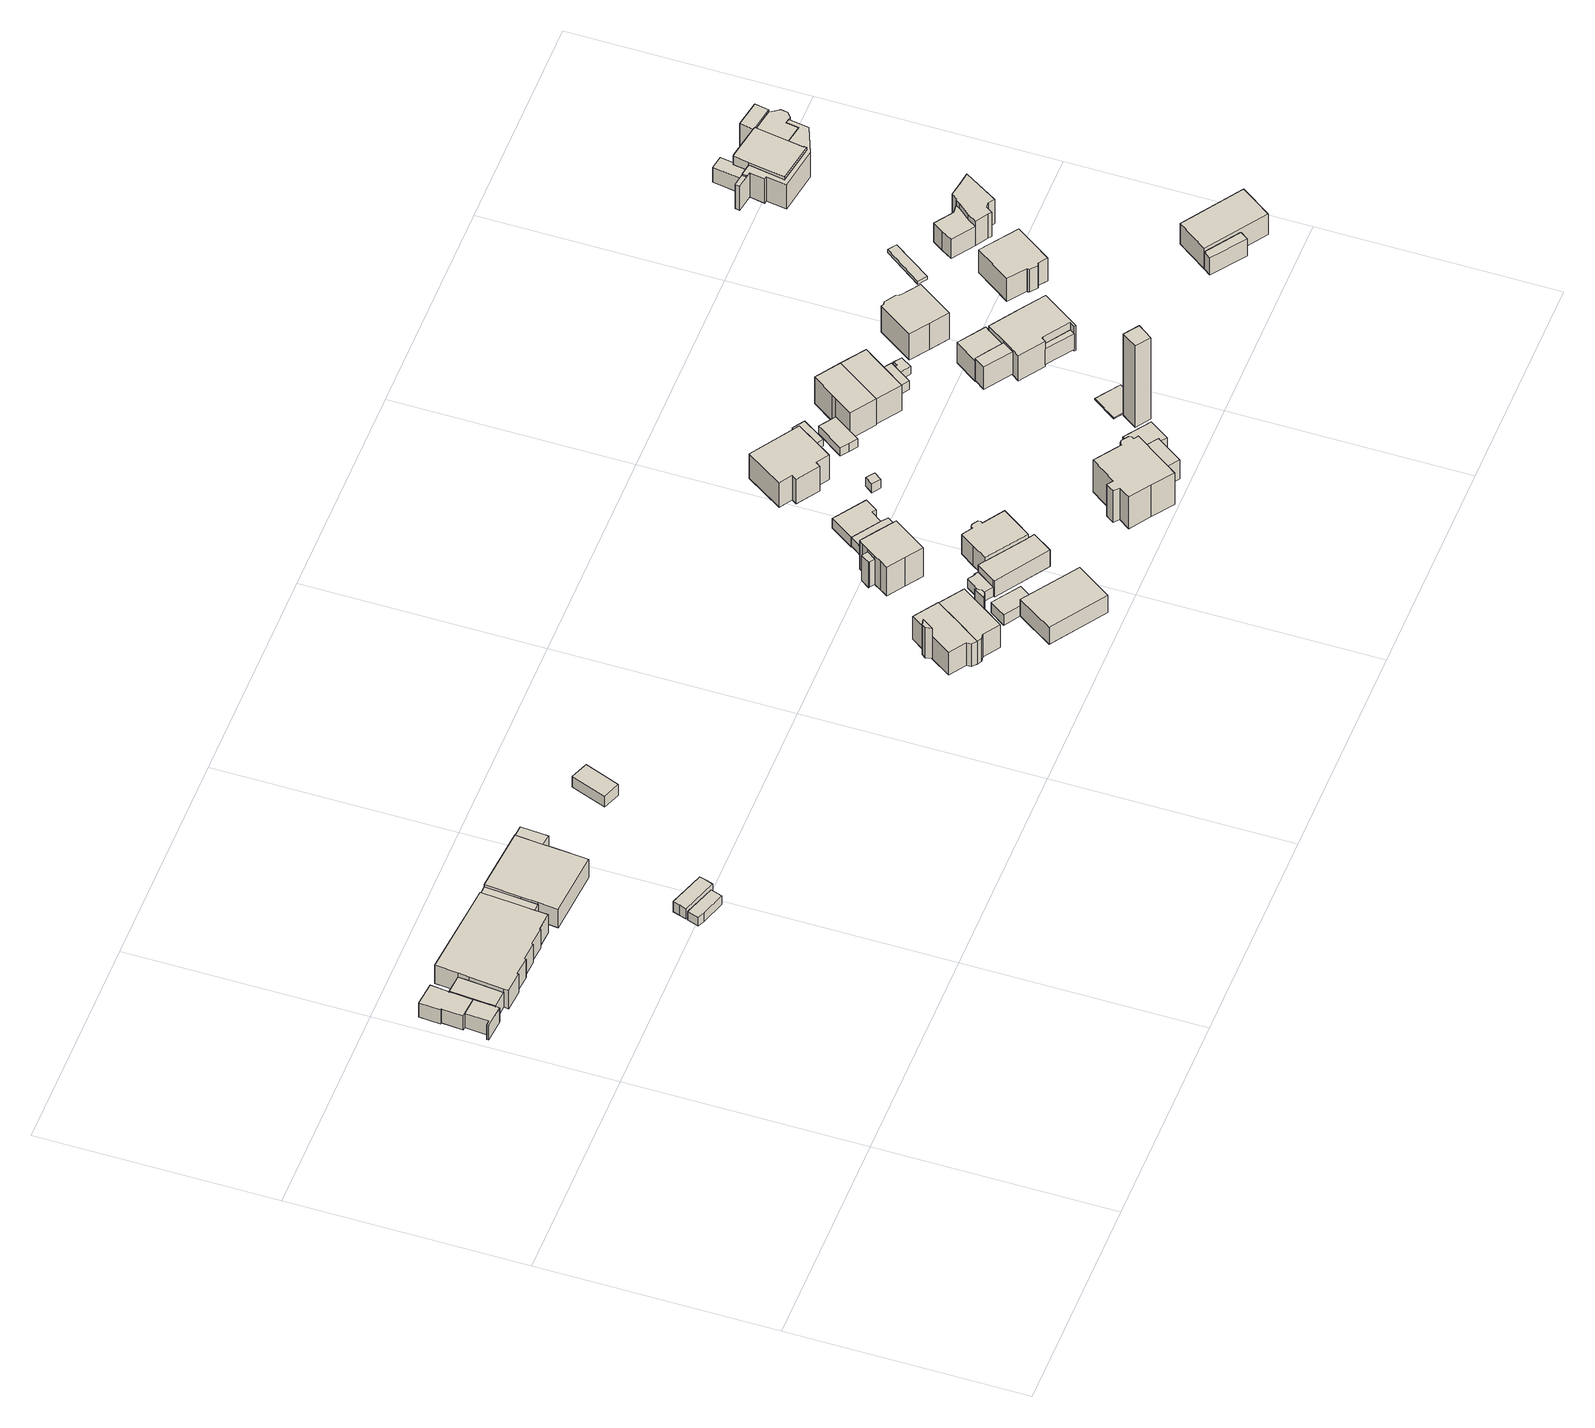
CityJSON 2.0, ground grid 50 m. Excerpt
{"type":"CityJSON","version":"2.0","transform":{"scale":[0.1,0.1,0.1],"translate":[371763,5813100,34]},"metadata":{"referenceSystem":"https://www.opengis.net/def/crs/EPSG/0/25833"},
"CityObjects":{
"building1":{"type":"Building","attributes":{"Gemeindeschluessel":"11000005","function":"31001_2074"},"address":[{"country":"Germany","locality":"Berlin","thoroughfareNumber":"111, 113, 115, 117","thoroughfareName":"Krampnitzer Weg"}],"children":["building1-1","building1-2","building1-3","building1-4","building1-5","building1-6","building1-7"]},
"building1-1":{"type":"BuildingPart","attributes":{"BezugspunktDach":"2200","measuredHeight":5.86,"storeysAboveGround":1},"parents":["building1"],"geometry":[{"type":"MultiSurface","lod":"1","boundaries":[[[0,1,2,3,4,5,6,7,8,9,10,11,12,13,14,15,16,17]],[[18,19,20,21,22,23,24,25,26,27,28,29,30,31,32,33,34,35]],[[18,35,17,16]],[[36,37,18,19,18,16,15]],[[38,36,19,15,14]],[[21,20,14,13]],[[22,21,13,12]],[[23,22,12,11]],[[39,40,11,10]],[[41,39,24,10,9]],[[26,25,9,8]],[[27,26,8,7]],[[28,27,7,6]],[[29,28,6,5]],[[30,29,5,4]],[[31,30,4,3]],[[32,31,3,2]],[[33,32,2,1]],[[34,33,1,0]],[[35,34,0,17]],[[19,18,37,36]],[[20,19,36,38]],[[24,23,40,39]],[[25,24,39,41]]]}]},
"building1-2":{"type":"BuildingPart","attributes":{"BezugspunktDach":"2200","measuredHeight":3.87,"storeysAboveGround":1},"parents":["building1"],"geometry":[{"type":"Solid","lod":"1","boundaries":[[[[42,43,44,45,46,47,48,49]],[[50,51,52,53,54,55,56,57]],[[50,57,49,48]],[[51,50,48,47]],[[52,51,47,46]],[[55,54,44,43]],[[56,55,43,42]],[[57,56,42,49]],[[53,52,46,45]],[[54,53,45,44]]]]}]},
"building1-3":{"type":"BuildingPart","attributes":{"BezugspunktDach":"2200","measuredHeight":4.09,"storeysAboveGround":1},"parents":["building1"],"geometry":[{"type":"MultiSurface","lod":"1","boundaries":[[[37,38,58,59]],[[52,20,18,60]],[[46,45,61,62,63,59,58]],[[20,52,58,38]],[[60,18,37,59]],[[52,53,45,46]],[[53,60,63,62,61]],[[18,64,19,36,37]],[[20,38,36,19]]]}]},
"building1-4":{"type":"BuildingPart","attributes":{"BezugspunktDach":"2200","measuredHeight":4.52,"storeysAboveGround":1},"parents":["building1"],"geometry":[{"type":"MultiSurface","lod":"1","boundaries":[[[65,66,40,41]],[[23,67,68,25]],[[67,23,40,66]],[[25,68,65,41]],[[23,24,39,40]],[[41,39,24,25]],[[69,70,65,68]],[[67,66,70,69]]]}]},
"building1-5":{"type":"BuildingPart","attributes":{"BezugspunktDach":"2200","measuredHeight":4,"storeysAboveGround":1},"parents":["building1"],"geometry":[{"type":"MultiSurface","lod":"1","boundaries":[[[71,63,62,72,73,74,75]],[[76,77,54,53,60,78,79]],[[76,79,75,74]],[[77,76,74,73]],[[54,77,73,72]],[[53,45,44,72,62]],[[78,60,63,71]],[[79,78,71,75]],[[54,44,45,53]],[[62,63,60,53,45]]]}]},
"building1-6":{"type":"BuildingPart","attributes":{"BezugspunktDach":"2200","measuredHeight":5.88,"storeysAboveGround":1},"parents":["building1"],"geometry":[{"type":"MultiSurface","lod":"1","boundaries":[[[80,81,82,83,84,85,86,87]],[[68,69,67,88,89,90,91,92]],[[68,92,87,86]],[[70,65,86,85]],[[66,70,69,85,84]],[[88,67,84,83]],[[93,94,88,83,82]],[[90,89,82,81]],[[91,90,81,80]],[[92,91,80,87]],[[69,68,65,70]],[[67,69,70,66]],[[89,88,94,93]]]}]},
"building1-7":{"type":"BuildingPart","attributes":{"BezugspunktDach":"2200","measuredHeight":5.52,"storeysAboveGround":1},"parents":["building1"],"geometry":[{"type":"Solid","lod":"1","boundaries":[[[[95,96,94,93]],[[88,97,98,89]],[[97,88,94,96]],[[98,97,96,95]],[[89,98,95,93]],[[88,89,93,94]]]]}]},
"building2":{"type":"Building","attributes":{"Gemeindeschluessel":"11000005","BezugspunktDach":"2200","function":"31001_2074","measuredHeight":2.41,"storeysAboveGround":1},"address":[{"country":"Germany","locality":"Berlin","thoroughfareNumber":"111 (3)","thoroughfareName":"Krampnitzer Weg"}],"geometry":[{"type":"Solid","lod":"1","boundaries":[[[[99,100,101,102,103]],[[104,105,106,107,108]],[[104,108,103,102]],[[105,104,102,101]],[[106,105,101,100]],[[107,106,100,99]],[[108,107,99,103]]]]}]},
"building3":{"type":"Building","attributes":{"Gemeindeschluessel":"11000005","BezugspunktDach":"2200","function":"31001_2074","measuredHeight":3.05,"storeysAboveGround":1},"address":[{"country":"Germany","locality":"Berlin","thoroughfareNumber":"111 (2)","thoroughfareName":"Krampnitzer Weg"}],"geometry":[{"type":"Solid","lod":"1","boundaries":[[[[109,110,111,112,113,114]],[[115,116,117,118,119,120]],[[115,120,114,113]],[[116,115,113,112]],[[117,116,112,111]],[[118,117,111,110]],[[119,118,110,109]],[[120,119,109,114]]]]}]},
"building4":{"type":"Building","attributes":{"Gemeindeschluessel":"11000005","BezugspunktDach":"2200","function":"31001_2074","measuredHeight":2.99,"storeysAboveGround":1},"address":[{"country":"Germany","locality":"Berlin","thoroughfareNumber":"111 (1)","thoroughfareName":"Krampnitzer Weg"}],"geometry":[{"type":"Solid","lod":"1","boundaries":[[[[121,122,123,124]],[[125,126,127,128]],[[125,128,124,123]],[[126,125,123,122]],[[127,126,122,121]],[[128,127,121,124]]]]}]},
"building5":{"type":"Building","attributes":{"Gemeindeschluessel":"11000005","function":"31001_1010"},"address":[{"country":"Germany","locality":"Berlin","thoroughfareNumber":"103C","thoroughfareName":"Krampnitzer Weg"}],"children":["building5-1","building5-2"]},
"building5-1":{"type":"BuildingPart","attributes":{"BezugspunktDach":"2200","measuredHeight":9.42,"storeysAboveGround":2},"parents":["building5"],"geometry":[{"type":"MultiSurface","lod":"1","boundaries":[[[129,130,131,132,133,134,135,136,137,138]],[[139,140,141,142,143,144,145,146,147,148]],[[139,148,138,137]],[[140,139,149,150]],[[141,140,136,150,151]],[[142,141,135,134]],[[143,142,134,133]],[[144,143,133,132]],[[145,144,132,131]],[[146,145,131,130]],[[147,146,130,129]],[[148,147,129,138]],[[150,149,152,137,136]],[[151,150,136,135]]]}]},
"building5-2":{"type":"BuildingPart","attributes":{"BezugspunktDach":"2200","measuredHeight":8.49,"storeysAboveGround":2},"parents":["building5"],"geometry":[{"type":"MultiSurface","lod":"1","boundaries":[[[153,154,155,156]],[[157,151,149,158]],[[157,158,156,155]],[[151,157,155,154]],[[149,137,136,135,154,153]],[[158,149,153,156]],[[150,136,137,149]],[[150,151,135,136]]]}]},
"building6":{"type":"Building","attributes":{"Gemeindeschluessel":"11000005","function":"31001_1010"},"address":[{"country":"Germany","locality":"Berlin","thoroughfareNumber":"103B","thoroughfareName":"Krampnitzer Weg"}],"children":["building6-1","building6-2"]},
"building6-1":{"type":"BuildingPart","attributes":{"BezugspunktDach":"2200","measuredHeight":9.45,"storeysAboveGround":2},"parents":["building6"],"geometry":[{"type":"MultiSurface","lod":"1","boundaries":[[[159,160,161,162,163,164,165,166,167,168]],[[169,170,171,172,173,174,175,176,177,178]],[[169,178,168,167]],[[170,169,167,166]],[[171,170,166,165]],[[172,171,165,164]],[[173,172,179,180]],[[174,173,163,180,181,162]],[[175,174,162,161]],[[176,175,161,160]],[[177,176,160,159]],[[178,177,159,168]],[[180,179,164,163]],[[162,181,180,163]]]}]},
"building6-2":{"type":"BuildingPart","attributes":{"BezugspunktDach":"2200","measuredHeight":9.19,"storeysAboveGround":2},"parents":["building6"],"geometry":[{"type":"MultiSurface","lod":"1","boundaries":[[[182,183,184,185]],[[179,186,187,181]],[[164,163,162,181,185,184]],[[186,179,184,183]],[[187,186,183,182]],[[181,187,182,185]],[[179,180,163,164]],[[188,180,181,162,163]]]}]},
"building7":{"type":"Building","attributes":{"Gemeindeschluessel":"11000005","BezugspunktDach":"2200","function":"31001_1010","measuredHeight":5.65,"storeysAboveGround":1},"address":[{"country":"Germany","locality":"Berlin","thoroughfareNumber":"10A","thoroughfareName":"Wublitzweg"}],"geometry":[{"type":"Solid","lod":"1","boundaries":[[[[189,190,191,192,193]],[[194,195,196,197,198]],[[194,198,193,192]],[[195,194,192,191]],[[196,195,191,190]],[[197,196,190,189]],[[198,197,189,193]]]]}]},
"building8":{"type":"Building","attributes":{"Gemeindeschluessel":"11000005","BezugspunktDach":"2200","function":"31001_2463","measuredHeight":2.93,"storeysAboveGround":1},"address":[{"country":"Germany","locality":"Berlin","thoroughfareNumber":"10A (1)","thoroughfareName":"Wublitzweg"}],"geometry":[{"type":"Solid","lod":"1","boundaries":[[[[199,200,201,202,203]],[[204,205,195,194,206]],[[204,206,203,202]],[[205,204,202,201]],[[195,205,201,200]],[[194,195,200,199]],[[206,194,199,203]]]]}]},
"building9":{"type":"Building","attributes":{"Gemeindeschluessel":"11000005","BezugspunktDach":"2200","function":"31001_1000","measuredHeight":2.51,"storeysAboveGround":1},"address":[{"country":"Germany","locality":"Berlin","thoroughfareNumber":"8A (1)","thoroughfareName":"Wublitzweg"}],"geometry":[{"type":"Solid","lod":"1","boundaries":[[[[207,208,209,210,211,212]],[[213,214,215,216,217,218]],[[213,218,212,211]],[[214,213,211,210]],[[215,214,210,209]],[[216,215,209,208]],[[217,216,208,207]],[[218,217,207,212]]]]}]},
"building10":{"type":"Building","attributes":{"Gemeindeschluessel":"11000005","BezugspunktDach":"2200","function":"51009_1610","measuredHeight":7.03,"storeysAboveGround":0},"address":[{"country":"Germany","locality":"Berlin"}],"geometry":[{"type":"Solid","lod":"1","boundaries":[[[[219,220,221,222,223,224]],[[225,226,227,228,229,230]],[[225,230,224,223]],[[226,225,223,222]],[[227,226,222,221]],[[228,227,221,220]],[[229,228,220,219]],[[230,229,219,224]]]]}]},
"building11":{"type":"Building","attributes":{"Gemeindeschluessel":"11000005","BezugspunktDach":"2200","function":"31001_1010","measuredHeight":9.2,"storeysAboveGround":1},"address":[{"country":"Germany","locality":"Berlin","thoroughfareNumber":"103A","thoroughfareName":"Krampnitzer Weg"}],"geometry":[{"type":"Solid","lod":"1","boundaries":[[[[231,232,233,234,235,236,237,238,239,240]],[[241,228,227,242,243,244,245,246,247,248]],[[241,248,240,239]],[[228,241,239,238]],[[227,228,238,237]],[[242,227,237,236]],[[243,242,236,235]],[[244,243,235,234]],[[245,244,234,233]],[[246,245,233,232]],[[247,246,232,231]],[[248,247,231,240]]]]}]},
"building12":{"type":"Building","attributes":{"Gemeindeschluessel":"11000005","function":"31001_1010"},"address":[{"country":"Germany","locality":"Berlin","thoroughfareNumber":"8A","thoroughfareName":"Wublitzweg"}],"children":["building12-1","building12-2"]},
"building12-1":{"type":"BuildingPart","attributes":{"BezugspunktDach":"2200","measuredHeight":7.11,"storeysAboveGround":1},"parents":["building12"],"geometry":[{"type":"Solid","lod":"1","boundaries":[[[[249,250,251,252,253,254,255,256,257,258,259,260]],[[261,262,263,264,265,266,267,268,269,270,271,272]],[[261,272,260,259]],[[262,261,259,258]],[[263,262,258,257]],[[264,263,257,256]],[[265,264,256,255]],[[266,265,255,254]],[[267,266,254,253]],[[268,267,253,252]],[[269,268,252,251]],[[270,269,251,250]],[[271,270,250,249]],[[272,273,274,271,249,260]],[[271,274,273,272]]]]}]},
"building12-2":{"type":"BuildingPart","attributes":{"BezugspunktDach":"2200","measuredHeight":5.64,"storeysAboveGround":1},"parents":["building12"],"geometry":[{"type":"MultiSurface","lod":"1","boundaries":[[[275,276,274,273,277,278,279]],[[217,216,272,271,280,281,282]],[[217,282,279,278]],[[216,217,278,277]],[[272,216,277,273]],[[280,271,274,276]],[[281,280,276,275]],[[282,281,275,279]],[[271,272,273,274,283]]]}]},
"building13":{"type":"Building","attributes":{"Gemeindeschluessel":"11000005","BezugspunktDach":"2200","function":"51009_1611","measuredHeight":2.39,"storeysAboveGround":0},"address":[{"country":"Germany","locality":"Berlin"}],"geometry":[{"type":"Solid","lod":"1","boundaries":[[[[284,285,286,287,288]],[[289,290,291,292,293]],[[289,293,288,287]],[[290,289,287,286]],[[291,290,286,285]],[[292,291,285,284]],[[293,292,284,288]]]]}]},
"building14":{"type":"Building","attributes":{"Gemeindeschluessel":"11000005","BezugspunktDach":"2200","function":"31001_2463","measuredHeight":2.6,"storeysAboveGround":1},"address":[{"country":"Germany","locality":"Berlin","thoroughfareNumber":"103A (2)","thoroughfareName":"Krampnitzer Weg"}],"geometry":[{"type":"Solid","lod":"1","boundaries":[[[[286,294,295,296,297,287]],[[298,299,300,301,302,303]],[[298,303,287,297]],[[299,298,297,296]],[[300,299,296,295]],[[301,300,295,294]],[[302,301,294,286]],[[303,302,286,287]]]]}]},
"building15":{"type":"Building","attributes":{"Gemeindeschluessel":"11000005","BezugspunktDach":"2200","function":"31001_1000","measuredHeight":2.34,"storeysAboveGround":1},"address":[{"country":"Germany","locality":"Berlin","thoroughfareNumber":"101A (2)","thoroughfareName":"Krampnitzer Weg"}],"geometry":[{"type":"Solid","lod":"1","boundaries":[[[[304,305,306,307]],[[308,309,310,311]],[[308,311,307,306]],[[309,308,306,305]],[[310,309,305,304]],[[311,310,304,307]]]]}]},
"building16":{"type":"Building","attributes":{"Gemeindeschluessel":"11000005","BezugspunktDach":"2200","function":"31001_1010","measuredHeight":8.12,"storeysAboveGround":1},"address":[{"country":"Germany","locality":"Berlin","thoroughfareNumber":"103","thoroughfareName":"Krampnitzer Weg"}],"geometry":[{"type":"Solid","lod":"1","boundaries":[[[[312,313,314,315,316,317,318,319]],[[320,321,322,323,324,325,326,327]],[[320,327,319,318]],[[321,320,318,317]],[[322,321,317,316]],[[323,322,316,315]],[[324,323,315,314]],[[325,324,314,313]],[[326,325,313,312]],[[327,326,312,319]]]]}]},
"building17":{"type":"Building","attributes":{"Gemeindeschluessel":"11000005","function":"31001_1010"},"address":[{"country":"Germany","locality":"Berlin","thoroughfareNumber":"8","thoroughfareName":"Wublitzweg"}],"children":["building17-1","building17-2"]},
"building17-1":{"type":"BuildingPart","attributes":{"BezugspunktDach":"2200","measuredHeight":10.38,"storeysAboveGround":1},"parents":["building17"],"geometry":[{"type":"MultiSurface","lod":"1","boundaries":[[[328,329,330,331,332,333,334,335,336,337,338,339,340,341,342,343,344,345,346]],[[347,348,349,350,351,352,353,354,355,356,357,358,359,360,361,362,363,364,365]],[[347,365,346,345]],[[348,347,345,344]],[[349,348,344,343]],[[350,349,343,342]],[[351,350,342,341]],[[352,351,341,340]],[[353,352,340,339]],[[354,353,339,338]],[[355,354,338,337]],[[356,355,337,336]],[[357,356,336,335]],[[358,357,335,334]],[[359,358,334,333]],[[360,359,333,332]],[[361,360,332,331]],[[366,367,331,330]],[[363,362,330,329]],[[364,363,329,328]],[[365,364,328,346]],[[362,361,367,366]]]}]},
"building17-2":{"type":"BuildingPart","attributes":{"BezugspunktDach":"2200","measuredHeight":5.31,"storeysAboveGround":1},"parents":["building17"],"geometry":[{"type":"Solid","lod":"1","boundaries":[[[[368,369,370,367,366]],[[361,371,372,373,362]],[[371,361,367,370]],[[372,371,370,369]],[[373,372,369,368]],[[362,373,368,366]],[[361,362,366,367]]]]}]},
"building18":{"type":"Building","attributes":{"Gemeindeschluessel":"11000005","BezugspunktDach":"2200","function":"31001_2463","measuredHeight":2.64,"storeysAboveGround":1},"address":[{"country":"Germany","locality":"Berlin","thoroughfareNumber":"103 (1)","thoroughfareName":"Krampnitzer Weg"}],"geometry":[{"type":"Solid","lod":"1","boundaries":[[[[374,375,376,377,378,379]],[[380,381,382,383,384,385]],[[380,385,379,378]],[[381,380,378,377]],[[382,381,377,376]],[[383,382,376,375]],[[384,383,375,374]],[[385,384,374,379]]]]}]},
"building19":{"type":"Building","attributes":{"Gemeindeschluessel":"11000005","BezugspunktDach":"2200","function":"31001_2463","measuredHeight":2.51,"storeysAboveGround":1},"address":[{"country":"Germany","locality":"Berlin","thoroughfareNumber":"101A (1)","thoroughfareName":"Krampnitzer Weg"}],"geometry":[{"type":"Solid","lod":"1","boundaries":[[[[386,387,388,389,390,391]],[[392,393,394,395,396,397]],[[392,397,391,390]],[[393,392,390,389]],[[394,393,389,388]],[[395,394,388,387]],[[396,395,387,386]],[[397,396,386,391]]]]}]},
"building20":{"type":"Building","attributes":{"Gemeindeschluessel":"11000005","BezugspunktDach":"2200","function":"31001_2463","measuredHeight":4.93,"storeysAboveGround":1},"address":[{"country":"Germany","locality":"Berlin","thoroughfareNumber":"8 (1)","thoroughfareName":"Wublitzweg"}],"geometry":[{"type":"Solid","lod":"1","boundaries":[[[[398,399,400,401,402,403,404,405]],[[406,407,408,409,410,411,412,413]],[[406,413,405,404]],[[407,406,404,403]],[[408,407,403,402]],[[409,408,402,401]],[[410,409,401,400]],[[411,410,400,399]],[[412,411,399,398]],[[413,412,398,405]]]]}]},
"building21":{"type":"Building","attributes":{"Gemeindeschluessel":"11000005","BezugspunktDach":"2200","function":"31001_1010","measuredHeight":9.25,"storeysAboveGround":1},"address":[{"country":"Germany","locality":"Berlin","thoroughfareNumber":"101A","thoroughfareName":"Krampnitzer Weg"}],"geometry":[{"type":"Solid","lod":"1","boundaries":[[[[414,415,416,417,418,419,420]],[[394,421,422,423,424,425,426]],[[394,426,420,419]],[[421,394,419,418]],[[422,421,418,417]],[[423,422,417,416]],[[424,423,416,415]],[[425,424,415,414]],[[426,425,414,420]]]]}]},
"building22":{"type":"Building","attributes":{"Gemeindeschluessel":"11000005","BezugspunktDach":"2200","function":"51009_1611","measuredHeight":22.59,"storeysAboveGround":0},"address":[{"country":"Germany","locality":"Berlin"}],"geometry":[{"type":"Solid","lod":"1","boundaries":[[[[427,428,429,430]],[[431,432,433,434]],[[431,434,430,429]],[[432,431,429,428]],[[433,432,428,427]],[[434,433,427,430]]]]}]},
"building23":{"type":"Building","attributes":{"Gemeindeschluessel":"11000005","BezugspunktDach":"2200","function":"31001_1010","measuredHeight":8.91,"storeysAboveGround":1},"address":[{"country":"Germany","locality":"Berlin","thoroughfareNumber":"101","thoroughfareName":"Krampnitzer Weg"}],"geometry":[{"type":"Solid","lod":"1","boundaries":[[[[435,436,437,416,415,414]],[[438,439,440,441,442,443]],[[438,443,414,415]],[[439,438,415,416]],[[440,439,416,437]],[[441,440,437,436]],[[442,441,436,435]],[[443,442,435,414]]]]}]},
"building24":{"type":"Building","attributes":{"Gemeindeschluessel":"11000005","BezugspunktDach":"2200","function":"31001_1010","measuredHeight":0.203,"storeysAboveGround":1},"address":[{"country":"Germany","locality":"Berlin","thoroughfareNumber":"6","thoroughfareName":"Wublitzweg"}],"geometry":[{"type":"Solid","lod":"1","boundaries":[[[[444,445,446,447]],[[448,449,450,451]],[[448,451,447,446]],[[449,448,446,445]],[[450,449,445,444]],[[451,450,444,447]]]]}]},
"building25":{"type":"Building","attributes":{"Gemeindeschluessel":"11000005","BezugspunktDach":"2200","function":"31001_2463","measuredHeight":2.38,"storeysAboveGround":1},"address":[{"country":"Germany","locality":"Berlin","thoroughfareNumber":"101 (1)","thoroughfareName":"Krampnitzer Weg"}],"geometry":[{"type":"Solid","lod":"1","boundaries":[[[[452,453,454,455,456]],[[457,458,459,460,461]],[[457,461,456,455]],[[458,457,455,454]],[[459,458,454,453]],[[460,459,453,452]],[[461,460,452,456]]]]}]},
"building26":{"type":"Building","attributes":{"Gemeindeschluessel":"11000005","BezugspunktDach":"2200","function":"51009_1610","measuredHeight":8.89,"storeysAboveGround":0},"address":[{"country":"Germany","locality":"Berlin"}],"geometry":[{"type":"Solid","lod":"1","boundaries":[[[[462,463,464,465,466]],[[467,468,469,470,471]],[[467,471,466,465]],[[468,467,465,464]],[[469,468,464,463]],[[470,469,463,462]],[[471,470,462,466]]]]}]},
"building27":{"type":"Building","attributes":{"Gemeindeschluessel":"11000005","BezugspunktDach":"2200","function":"31001_1000","measuredHeight":2.15,"storeysAboveGround":1},"address":[{"country":"Germany","locality":"Berlin","thoroughfareNumber":"99 (1)","thoroughfareName":"Krampnitzer Weg"}],"geometry":[{"type":"Solid","lod":"1","boundaries":[[[[472,473,474,475,476,477]],[[478,479,480,481,482,483]],[[478,483,477,476]],[[479,478,476,475]],[[480,479,475,474]],[[481,480,474,473]],[[482,481,473,472]],[[483,482,472,477]]]]}]},
"building28":{"type":"Building","attributes":{"Gemeindeschluessel":"11000005","BezugspunktDach":"2200","function":"31001_1010","measuredHeight":7.66,"storeysAboveGround":1},"address":[{"country":"Germany","locality":"Berlin","thoroughfareNumber":"4 (1)","thoroughfareName":"Wublitzweg"}],"geometry":[{"type":"Solid","lod":"1","boundaries":[[[[484,485,486,487,488]],[[489,490,491,492,493]],[[489,493,488,487]],[[490,489,487,486]],[[491,490,486,485]],[[492,491,485,484]],[[493,492,484,488]]]]}]},
"building29":{"type":"Building","attributes":{"Gemeindeschluessel":"11000005","BezugspunktDach":"2200","function":"51009_1610","measuredHeight":4.3,"storeysAboveGround":0},"address":[{"country":"Germany","locality":"Berlin"}],"geometry":[{"type":"Solid","lod":"1","boundaries":[[[[494,495,496,497]],[[498,499,500,501]],[[498,501,497,496]],[[499,498,496,495]],[[500,499,495,494]],[[501,500,494,497]]]]}]},
"building30":{"type":"Building","attributes":{"Gemeindeschluessel":"11000005","BezugspunktDach":"2200","function":"31001_1010","measuredHeight":9.69,"storeysAboveGround":1},"address":[{"country":"Germany","locality":"Berlin","thoroughfareNumber":"4","thoroughfareName":"Wublitzweg"}],"geometry":[{"type":"Solid","lod":"1","boundaries":[[[[502,503,504,505,506,507,508,509,510,511,512,513]],[[514,492,491,515,516,517,518,519,520,521,522,523]],[[514,523,513,512]],[[492,514,512,511]],[[491,492,511,510]],[[515,491,510,509]],[[516,515,509,508]],[[517,516,508,507]],[[518,517,507,506]],[[519,518,506,505]],[[520,519,505,504]],[[521,520,504,503]],[[522,521,503,502]],[[523,522,502,513]]]]}]},
"building31":{"type":"Building","attributes":{"Gemeindeschluessel":"11000005","BezugspunktDach":"2200","function":"31001_1010","measuredHeight":8.63,"storeysAboveGround":1},"address":[{"country":"Germany","locality":"Berlin","thoroughfareNumber":"99","thoroughfareName":"Krampnitzer Weg"}],"geometry":[{"type":"Solid","lod":"1","boundaries":[[[[524,525,526,527,528,529,530,531,532,533]],[[534,535,536,537,538,539,540,541,542,543]],[[534,543,533,532]],[[535,534,532,531]],[[536,535,531,530]],[[537,536,530,529]],[[538,537,529,528]],[[539,538,528,527]],[[540,539,527,526]],[[541,540,526,525]],[[542,541,525,524]],[[543,542,524,533]]]]}]},
"building32":{"type":"Building","attributes":{"Gemeindeschluessel":"11000005","BezugspunktDach":"2200","function":"31001_1010","measuredHeight":8.61,"storeysAboveGround":1},"address":[{"country":"Germany","locality":"Berlin","thoroughfareNumber":"2A","thoroughfareName":"Wublitzweg"}],"geometry":[{"type":"Solid","lod":"1","boundaries":[[[[544,545,546,547,548,549,550,551,552,553]],[[554,555,556,557,558,559,560,561,562,563]],[[554,563,553,552]],[[555,554,552,551]],[[556,555,551,550]],[[557,556,550,549]],[[558,557,549,548]],[[559,558,548,547]],[[560,559,547,546]],[[561,560,546,545]],[[562,561,545,544]],[[563,562,544,553]]]]}]},
"building33":{"type":"Building","attributes":{"Gemeindeschluessel":"11000005","BezugspunktDach":"2200","function":"51009_1611","measuredHeight":0.916,"storeysAboveGround":0},"address":[{"country":"Germany","locality":"Berlin"}],"geometry":[{"type":"Solid","lod":"1","boundaries":[[[[564,565,566,567]],[[568,569,570,571]],[[568,571,567,566]],[[569,568,566,565]],[[570,569,565,564]],[[571,570,564,567]]]]}]},
"building34":{"type":"Building","attributes":{"Gemeindeschluessel":"11000005","function":"31001_1010"},"address":[{"country":"Germany","locality":"Berlin","thoroughfareNumber":"5B","thoroughfareName":"Wublitzweg"}],"children":["building34-1","building34-2"]},
"building34-1":{"type":"BuildingPart","attributes":{"BezugspunktDach":"2200","measuredHeight":6.79,"storeysAboveGround":1},"parents":["building34"],"geometry":[{"type":"MultiSurface","lod":"1","boundaries":[[[572,573,574,575]],[[576,577,578,579]],[[576,579,575,574]],[[577,576,574,573]],[[578,577,573,572]],[[580,581,582,583,578,572,575]],[[579,583,582,581,580]]]}]},
"building34-2":{"type":"BuildingPart","attributes":{"BezugspunktDach":"2200","measuredHeight":4.81,"storeysAboveGround":1},"parents":["building34"],"geometry":[{"type":"Solid","lod":"1","boundaries":[[[[584,582,581,585]],[[579,583,586,587]],[[579,587,585,581]],[[586,583,582,584]],[[587,586,584,585]],[[583,579,581,582]]]]}]},
"building35":{"type":"Building","attributes":{"Gemeindeschluessel":"11000005","function":"31001_1010"},"address":[{"country":"Germany","locality":"Berlin","thoroughfareNumber":"2","thoroughfareName":"Wublitzweg"}],"children":["building35-1","building35-2"]},
"building35-1":{"type":"BuildingPart","attributes":{"BezugspunktDach":"2200","measuredHeight":7.06,"storeysAboveGround":1},"parents":["building35"],"geometry":[{"type":"MultiSurface","lod":"1","boundaries":[[[588,589,590,591,592,593,594,595,596,597,598,599,600]],[[601,602,603,604,605,606,607,608,609,610,611,612,613]],[[601,614,615,613,600,599]],[[616,617,618,617,614,601,599,598]],[[619,616,602,598,597]],[[604,603,597,596]],[[605,604,596,595]],[[606,605,595,594]],[[607,606,594,593]],[[608,607,593,592]],[[609,608,592,591]],[[610,609,591,590]],[[611,610,590,589]],[[612,611,589,588]],[[613,612,588,600]],[[613,615,614,601]],[[602,618,617,616]],[[601,614,617,618]],[[603,602,616,619]]]}]},
"building35-2":{"type":"BuildingPart","attributes":{"BezugspunktDach":"2200","measuredHeight":7.39,"storeysAboveGround":1},"parents":["building35"],"geometry":[{"type":"MultiSurface","lod":"1","boundaries":[[[615,614,617,616,619,620,621,622,623]],[[624,625,626,603,602,618,601,613,627]],[[624,627,623,622]],[[625,624,622,621]],[[626,625,621,620]],[[603,626,620,619]],[[627,613,615,623]],[[602,603,619,616]],[[618,602,628,616,617]],[[629,601,618,617,614]],[[613,601,614,615]]]}]},
"building36":{"type":"Building","attributes":{"Gemeindeschluessel":"11000005","BezugspunktDach":"2200","function":"51009_1610","measuredHeight":6.65,"storeysAboveGround":0},"address":[{"country":"Germany","locality":"Berlin"}],"geometry":[{"type":"Solid","lod":"1","boundaries":[[[[630,631,632,633,634,635,636,637,638,639,640,641,642,643,644,645,646,647,648,649,650]],[[651,652,653,654,655,656,657,658,659,660,661,662,663,664,665,666,667,668,669,670,671]],[[651,671,650,649]],[[652,651,649,648]],[[653,652,648,647]],[[654,653,647,646]],[[655,654,646,645]],[[656,655,645,644]],[[657,656,644,643]],[[658,657,643,642]],[[659,658,642,641]],[[660,659,641,640]],[[661,660,640,639]],[[662,661,639,638]],[[663,662,638,637]],[[664,663,637,636]],[[665,664,636,635]],[[666,665,635,634]],[[667,666,634,633]],[[668,667,633,632]],[[669,668,632,631]],[[670,669,631,630]],[[671,670,630,650]]]]}]},
"building37":{"type":"Building","attributes":{"Gemeindeschluessel":"11000005","function":"31001_1010"},"address":[{"country":"Germany","locality":"Berlin","thoroughfareNumber":"102","thoroughfareName":"Krampnitzer Weg"}],"children":["building37-1","building37-2","building37-3","building37-4"]},
"building37-1":{"type":"BuildingPart","attributes":{"BezugspunktDach":"2200","measuredHeight":8.65,"storeysAboveGround":2},"parents":["building37"],"geometry":[{"type":"MultiSurface","lod":"1","boundaries":[[[672,673,674,675,676,677,678,679,680,681]],[[656,682,683,684,685,661,660,659,658,657]],[[656,657,681,680]],[[682,656,686,687,688,689,690,680,679]],[[691,689,679,678]],[[683,682,692,688,693]],[[684,683,678,677]],[[694,695,684,677,676]],[[661,639,696,685,676,675]],[[660,661,675,674]],[[659,660,674,673]],[[658,659,673,672]],[[657,658,672,681]],[[690,689,688,687,686]],[[693,688,692,689,691]],[[685,684,695,694]],[[685,696,639,661]]]}]},
"building37-2":{"type":"BuildingPart","attributes":{"BezugspunktDach":"2200","measuredHeight":8.68,"storeysAboveGround":2},"parents":["building37"],"geometry":[{"type":"Solid","lod":"1","boundaries":[[[[638,637,636,697,698,699,700,701,702,696,639]],[[685,703,704,705,706,707,708,664,663,662,661]],[[704,703,702,701]],[[705,704,701,700]],[[706,705,700,699]],[[707,706,699,698]],[[708,707,698,697]],[[664,708,697,636]],[[663,664,636,637]],[[662,663,637,638]],[[661,662,638,639]],[[685,661,639,696]],[[703,685,696,702]]]]}]},
"building37-3":{"type":"BuildingPart","attributes":{"BezugspunktDach":"2200","measuredHeight":8.79,"storeysAboveGround":2},"parents":["building37"],"geometry":[{"type":"MultiSurface","lod":"1","boundaries":[[[709,710,711,695]],[[712,713,703,684]],[[712,684,695,711]],[[713,712,711,710]],[[703,713,710,709]],[[709,694,696,702,703]],[[684,685,694,695,714]],[[703,702,696,685]]]}]},
"building37-4":{"type":"BuildingPart","attributes":{"BezugspunktDach":"2200","measuredHeight":4.08,"storeysAboveGround":2},"parents":["building37"],"geometry":[{"type":"MultiSurface","lod":"1","boundaries":[[[690,689,691,715,716,717]],[[718,719,693,688,687,720]],[[718,720,717,716]],[[719,718,716,715]],[[693,719,715,691]],[[720,687,690,717]],[[721,688,693,691,689]],[[688,689,690,687]]]}]}
},
"vertices":[
[142,753,66],[142,756,66],[182,753,66],[183,756,66],[223,753,66],[223,756,66],[263,752,66],[264,755,66],[304,752,66],[306,781,66],[310,822,66],[315,892,66],[111,910,66],[107,862,66],[106,862,66],[104,839,66],[97,767,66],[96,757,66],[97,767,15],[104,839,15],[106,862,15],[107,862,15],[111,910,15],[315,892,15],[310,822,15],[306,781,15],[304,752,15],[264,755,15],[263,752,15],[223,756,15],[223,753,15],[183,756,15],[182,753,15],[142,756,15],[142,753,15],[96,757,15],[104,839,56],[97,767,56],[106,862,56],[310,822,60],[315,892,60],[306,781,60],
[20,865,54],[16,820,54],[23,819,54],[62,816,54],[66,865,54],[70,905,54],[20,910,54],[16,865,54],[20,910,15],[70,905,15],[66,865,15],[62,816,15],[23,819,15],[16,820,15],[20,865,15],[16,865,15],
[66,865,56],[59,770,56],[59,770,15],[62,816,37],[62,816,55],[59,770,55],[100,798,15],
[327,780,60],[336,891,60],[336,891,15],[327,780,15],[330,815,15],[330,815,60],
[58,762,55],[23,819,55],[19,770,55],[8,770,55],[8,766,55],[8,770,15],[19,770,15],[58,762,15],[8,766,15],
[463,727,66],[469,803,66],[470,821,66],[475,879,66],[336,891,66],[330,815,66],[327,780,66],[323,738,66],[475,879,15],[470,821,15],[469,803,15],[463,727,15],[323,738,15],[470,821,64],[475,879,64],
[496,819,64],[500,877,64],[500,877,15],[496,819,15],
[422,482,48],[474,465,48],[482,489,48],[415,512,48],[407,488,48],[415,512,24],[482,489,24],[474,465,24],[422,482,24],[407,488,24],
[493,490,52],[498,504,52],[503,519,52],[427,545,52],[422,531,52],[417,516,52],[422,531,23],[427,545,23],[503,519,23],[498,504,23],[493,490,23],[417,516,23],
[675,743,51],[703,817,51],[666,832,51],[638,757,51],[666,832,21],[703,817,21],[675,743,21],[638,757,21],
[1207,236,84],[1208,225,84],[1218,218,84],[1255,272,84],[1287,320,84],[1237,354,84],[1218,326,84],[1205,306,84],[1202,302,84],[1173,259,84],[1202,302,21],[1205,306,21],[1218,326,21],[1237,354,21],[1287,320,21],[1255,272,21],[1218,218,21],[1208,225,21],[1207,236,21],[1173,259,21],[1202,302,22],[1205,306,22],[1218,326,22],[1202,302,50],
[1202,302,106],[1218,326,106],[1205,323,106],[1199,315,106],[1205,323,22],[1199,315,22],
[1228,212,83],[1239,214,83],[1273,191,83],[1302,234,83],[1305,239,83],[1318,258,83],[1337,286,83],[1287,320,83],[1255,272,83],[1218,218,83],[1255,272,20],[1287,320,20],[1337,286,20],[1318,258,20],[1305,239,20],[1302,234,20],[1273,191,20],[1239,214,20],[1228,212,20],[1218,218,20],[1318,258,21],[1305,239,21],[1302,234,21],
[1314,237,113],[1320,245,113],[1318,258,113],[1302,234,113],[1320,245,21],[1314,237,21],[1305,239,35],
[1427,31,65],[1477,105,65],[1388,166,65],[1363,183,65],[1313,108,65],[1363,183,18],[1388,166,18],[1477,105,18],[1427,31,18],[1313,108,18],
[1363,183,47],[1388,166,47],[1410,199,47],[1353,238,47],[1330,205,47],[1353,238,18],[1410,199,18],[1330,205,18],
[1394,248,43],[1421,288,43],[1414,293,43],[1413,291,43],[1398,301,43],[1372,263,43],[1398,301,18],[1413,291,18],[1414,293,18],[1421,288,18],[1394,248,18],[1372,263,18],
[1339,476,87],[1349,469,87],[1362,488,87],[1352,495,87],[1350,496,87],[1337,477,87],[1350,496,17],[1352,495,17],[1362,488,17],[1349,469,17],[1339,476,17],[1337,477,17],
[1364,414,96],[1399,390,96],[1447,461,96],[1412,485,96],[1377,509,96],[1371,501,96],[1362,488,96],[1349,469,96],[1339,454,96],[1329,438,96],[1339,454,17],[1371,501,17],[1377,509,17],[1412,485,17],[1447,461,17],[1399,390,17],[1364,414,17],[1329,438,17],
[1518,222,73],[1539,253,73],[1560,284,73],[1516,313,73],[1519,318,73],[1518,323,73],[1506,331,73],[1501,330,73],[1498,326,73],[1476,340,73],[1455,310,73],[1435,279,73],[1455,310,18],[1476,340,18],[1498,326,18],[1501,330,18],[1506,331,18],[1518,323,18],[1519,318,18],[1516,313,18],[1560,284,18],[1539,253,18],[1518,222,18],[1435,279,18],[1435,279,63],[1518,222,63],
[1502,173,63],[1530,214,63],[1421,288,63],[1394,248,63],[1393,245,63],[1530,214,18],[1502,173,18],[1393,245,18],[1518,222,48],
[1471,456,40],[1498,495,40],[1485,505,40],[1427,544,40],[1400,505,40],[1427,544,17],[1485,505,17],[1498,495,17],[1471,456,17],[1400,505,17],
[1502,529,40],[1510,523,40],[1527,549,40],[1461,594,40],[1461,594,14],[1527,549,14],[1510,523,14],[1502,529,14],[1485,505,14],[1427,544,14],
[1587,541,39],[1599,558,39],[1582,570,39],[1570,553,39],[1582,570,15],[1599,558,15],[1587,541,15],[1570,553,15],
[1502,688,84],[1495,678,84],[1541,647,84],[1548,657,84],[1574,640,84],[1626,718,84],[1527,783,84],[1476,705,84],[1527,783,16],[1626,718,16],[1574,640,16],[1548,657,16],[1541,647,16],[1495,678,16],[1502,688,16],[1476,705,16],
[1699,40,91],[1742,9,91],[1769,48,91],[1808,104,91],[1809,105,91],[1804,108,91],[1799,111,91],[1802,116,91],[1801,122,91],[1787,132,91],[1780,131,91],[1777,127,91],[1765,135,91],[1722,165,91],[1684,111,91],[1672,120,91],[1660,103,91],[1672,94,91],[1655,70,91],[1672,94,3],[1660,103,3],[1672,120,3],[1684,111,3],[1722,165,3],[1765,135,3],[1777,127,3],[1780,131,3],[1787,132,3],[1801,122,3],[1802,116,3],[1799,111,3],[1804,108,3],[1809,105,3],[1808,104,3],[1769,48,3],[1742,9,3],[1699,40,3],[1655,70,3],[1769,48,56],[1808,104,56],
[1807,22,56],[1843,74,56],[1846,78,56],[1846,78,3],[1843,74,3],[1807,22,3],
[1640,687,34],[1652,679,34],[1684,728,34],[1672,736,34],[1660,744,34],[1628,695,34],[1660,744,16],[1672,736,16],[1684,728,16],[1652,679,16],[1640,687,16],[1628,695,16],
[1655,628,38],[1671,617,38],[1711,675,38],[1694,686,38],[1678,698,38],[1638,640,38],[1678,698,16],[1694,686,16],[1711,675,16],[1671,617,16],[1655,628,16],[1638,640,16],
[1809,105,52],[1808,104,52],[1846,78,52],[1843,74,52],[1856,64,52],[1885,106,52],[1830,144,52],[1804,108,52],[1830,144,2],[1885,106,2],[1856,64,2],[1843,74,2],[1846,78,2],[1808,104,2],[1809,105,2],[1804,108,2],
[1735,603,89],[1767,650,89],[1799,697,89],[1749,731,89],[1717,684,89],[1711,675,89],[1685,637,89],[1717,684,16],[1749,731,16],[1799,697,16],[1767,650,16],[1735,603,16],[1685,637,16],
[1919,119,246],[1941,150,246],[1911,171,246],[1889,140,246],[1911,171,20],[1941,150,20],[1919,119,20],[1889,140,20],
[1784,569,89],[1816,616,89],[1848,663,89],[1767,650,19],[1799,697,19],[1848,663,19],[1816,616,19],[1784,569,19],[1735,603,19],
[1948,151,21],[1982,202,21],[1932,236,21],[1897,186,21],[1932,236,19],[1982,202,19],[1948,151,19],[1897,186,19],
[1841,574,41],[1856,597,41],[1873,621,41],[1851,636,41],[1818,589,41],[1851,636,17],[1873,621,17],[1856,597,17],[1841,574,17],[1818,589,17],
[1938,402,85],[1954,426,85],[1926,445,85],[1899,463,85],[1883,440,85],[1899,463,23],[1926,445,23],[1954,426,23],[1938,402,23],[1883,440,23],
[1879,585,39],[1894,608,39],[1878,619,39],[1873,610,39],[1869,613,39],[1859,598,39],[1869,613,17],[1873,610,17],[1878,619,17],[1894,608,17],[1879,585,17],[1859,598,17],
[1954,426,78],[1981,465,78],[1987,473,78],[1932,511,78],[1899,463,78],[1932,511,21],[1987,473,21],[1981,465,21],[1954,426,21],[1899,463,21],
[2034,313,69],[2041,323,69],[1986,361,69],[1979,351,69],[1986,361,26],[2041,323,26],[2034,313,26],[1979,351,26],
[1979,351,90],[1986,361,90],[1989,359,90],[2041,323,90],[2034,313,90],[2037,311,90],[2091,390,90],[2036,428,90],[1981,465,90],[1954,426,90],[1938,402,90],[1927,387,90],[1938,402,21],[2036,428,21],[2091,390,21],[2037,311,21],[2034,313,21],[2041,323,21],[1989,359,21],[1986,361,21],[1979,351,21],[1927,387,21],
[1949,572,91],[1987,546,91],[2038,621,91],[2000,648,91],[1999,649,91],[1996,656,91],[1973,671,91],[1966,670,91],[1961,673,91],[1911,599,91],[1961,673,19],[1966,670,19],[1973,671,19],[1996,656,19],[1999,649,19],[2000,648,19],[2038,621,19],[1987,546,19],[1949,572,19],[1911,599,19],
[2147,448,85],[2147,446,85],[2148,442,85],[2163,431,85],[2169,433,85],[2186,420,85],[2239,496,85],[2201,523,85],[2163,550,85],[2111,475,85],[2163,550,22],[2201,523,22],[2239,496,22],[2186,420,22],[2169,433,22],[2163,431,22],[2148,442,22],[2147,446,22],[2147,448,22],[2111,475,22],
[2115,635,29],[2172,717,29],[2155,729,29],[2097,648,29],[2155,729,20],[2172,717,20],[2115,635,20],[2097,648,20],
[2431,66,85],[2476,131,85],[2353,214,85],[2308,150,85],[2353,214,28],[2476,131,28],[2431,66,28],[2308,150,28],[2308,150,47],[2308,150,76],[2378,102,76],[2378,102,28],
[2366,85,76],[2297,135,76],[2366,85,28],[2297,135,28],
[2252,562,89],[2258,557,89],[2267,570,89],[2278,571,89],[2291,563,89],[2335,634,89],[2306,638,89],[2278,643,89],[2268,631,89],[2266,631,89],[2259,621,89],[2238,597,89],[2226,578,89],[2238,597,22],[2259,621,22],[2266,631,22],[2268,631,22],[2278,643,22],[2306,638,22],[2335,634,22],[2291,563,22],[2278,571,22],[2267,570,22],[2258,557,22],[2252,562,22],[2226,578,22],[2238,597,75],[2226,578,75],[2259,621,75],[2241,600,75],[2241,600,22],[2266,631,75],
[2246,629,75],[2208,655,75],[2193,633,75],[2179,610,75],[2193,633,22],[2208,655,22],[2246,629,22],[2179,610,22],[2259,621,32],[2238,597,35],
[2210,1024,79],[2204,992,79],[2210,991,79],[2204,948,79],[2296,933,79],[2357,958,79],[2364,1000,79],[2354,1002,79],[2350,975,79],[2305,983,79],[2299,947,79],[2301,947,79],[2300,942,79],[2215,956,79],[2228,1032,79],[2203,1036,79],[2202,1027,79],[2198,1028,79],[2199,1036,79],[2173,1040,79],[2171,1030,79],[2173,1040,12],[2199,1036,12],[2198,1028,12],[2202,1027,12],[2203,1036,12],[2228,1032,12],[2215,956,12],[2300,942,12],[2301,947,12],[2299,947,12],[2305,983,12],[2350,975,12],[2354,1002,12],[2364,1000,12],[2357,958,12],[2296,933,12],[2204,948,12],[2210,991,12],[2204,992,12],[2210,1024,12],[2171,1030,12],
[2300,942,87],[2301,947,87],[2299,947,87],[2305,983,87],[2316,1051,87],[2313,1052,87],[2237,1065,87],[2233,1065,87],[2228,1032,87],[2215,956,87],[2233,1065,12],[2237,1065,12],[2313,1052,12],[2316,1051,12],[2228,1032,54],[2228,1032,23],[2233,1065,23],[2233,1065,64],[2228,1032,64],[2237,1065,64],[2233,1065,45],[2237,1065,23],[2316,1051,84],[2313,1052,84],[2316,1051,79],
[2368,999,79],[2380,1008,79],[2382,1023,79],[2378,1028,79],[2370,1040,79],[2370,1042,79],[2370,1042,12],[2370,1040,12],[2378,1028,12],[2382,1023,12],[2380,1008,12],[2368,999,12],
[2370,1042,84],[2375,1072,84],[2318,1082,84],[2318,1082,12],[2375,1072,12],[2313,1052,62],
[2242,1094,64],[2213,1099,64],[2203,1036,64],[2213,1099,23],[2242,1094,23],[2203,1036,23],[2233,1065,37]
]}
